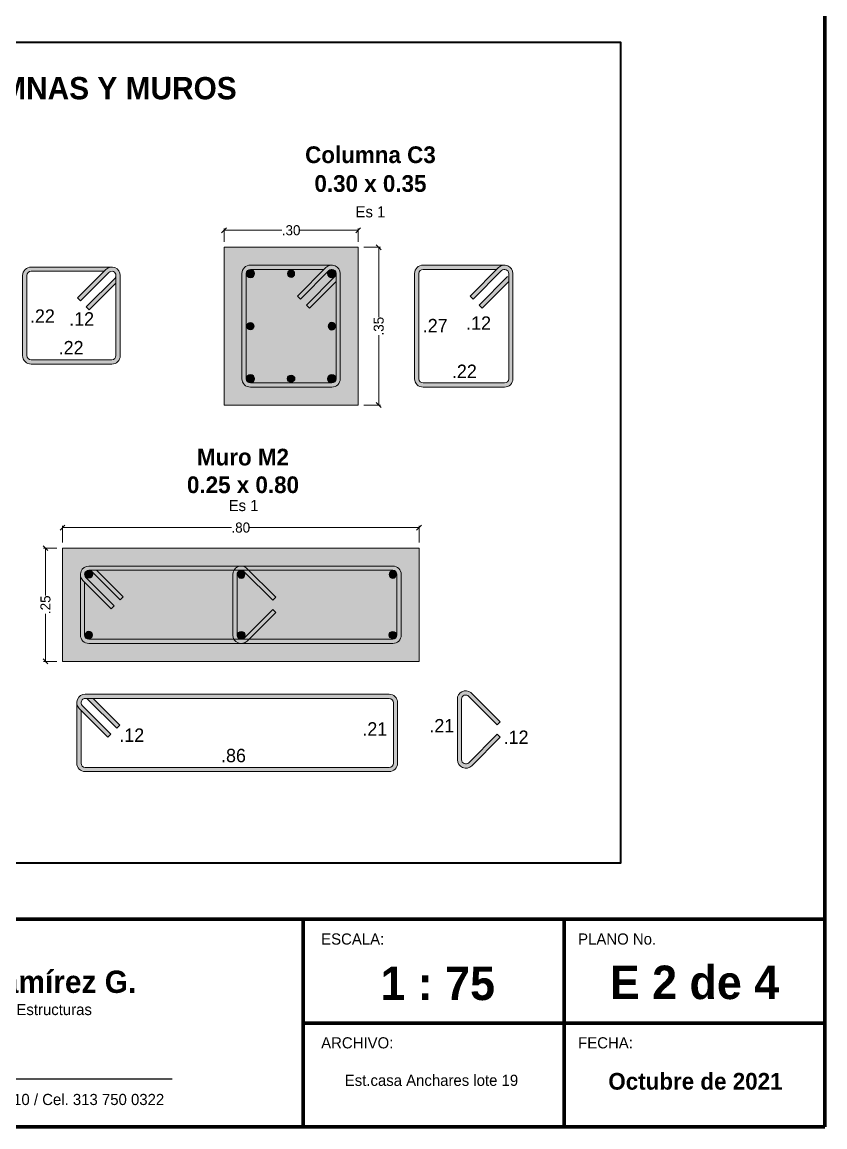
# Model space of a CAD drawing. Header units: metres. Extents: x 187 to 346, y 195 to 238.
# Drawn here: x 280.89 to 291.68, y 194.8 to 209.65 of the extents above; entities that cross this region are included whole.
import ezdxf
from ezdxf.enums import TextEntityAlignment as Align

# ---------------------------------------------------------------- set-up
doc = ezdxf.new("R2010")
doc.units = ezdxf.units.M
doc.layers.add('Achu-Sombra 1', color=253, linetype='Continuous', lineweight=13, true_color=0x9c9c9c)
doc.layers.add('Achu-Sombra 3', color=9, linetype='Continuous', lineweight=13, true_color=0xc9c9c9)
for name, color, linetype, lineweight in [('Cotas', 32, 'Continuous', 25), ('Secciones 3', 144, 'Continuous', 13), ('Tex-Cuadros', 24, 'Continuous', 35), ('Tex-Tex', 8, 'Continuous', 25), ('Varillas 1', 126, 'Continuous', 20), ('Varillas 4', 233, 'Continuous', 9), ('Varillas Corte', 152, 'Continuous', 25), ('¡Margen', 152, 'Continuous', 80), ('¡Margen-Tex', 7, 'Continuous', 25)]:
    doc.layers.add(name, color=color, linetype=linetype, lineweight=lineweight)
doc.styles.add('Century Gothic', font='GOTHIC.TTF')
doc.styles.add('Century Gothic Gordas', font='GOTHICB.TTF')
doc.styles.add('Cotas', font='GOTHIC.TTF')
doc.dimstyles.new('NINGUNA', dxfattribs={"dimtxt": 0.1125, "dimasz": 0.065, "dimexe": 0.025, "dimexo": 0.075, "dimgap": 0.005, "dimtad": 0, "dimtoh": 1, "dimzin": 4, "dimdsep": 46, "dimtxsty": 'Cotas', "dimblk": 'OBLIQUE', "dimcen": 0, "dimse1": 1, "dimse2": 1, "dimclrd": 256, "dimclre": 256, "dimclrt": 256, "dimadec": 1, "dimazin": 0, "dimtfac": 1.333333333333333, "dimtix": 1, "dimtofl": 0, "dimtmove": 2, "dimatfit": 0, "dimfxl": 1, "dimtolj": 1, "dimtzin": 0, "dimlwd": 9, "dimlwe": 9, "dimarcsym": 0})

# ---------------------------------------------------------------- blocks, each defined once
blk = doc.blocks.new('_Oblique')
at = {"color": 0, "linetype": 'ByBlock', "lineweight": -2}
blk.add_line((-0.5, -0.5), (0.5, 0.5), dxfattribs=at)
blk = doc.blocks.new('*D312')
at = {"layer": 'Cotas', "lineweight": 9, "transparency": 16777216}
for p, q in [((283.6086118808769, 206.6944841852048), (283.6086118808769, 206.8730812670524)), ((283.6086118808769, 206.8480812670524), (284.3861838291289, 206.8480812670524)), ((285.4109005768371, 206.8480812670524), (284.6333286285851, 206.8480812670524)), ((285.4109005768371, 206.6944841852048), (285.4109005768371, 206.8730812670524))]:
    blk.add_line(p, q, dxfattribs=at)
at = {"layer": 'Defpoints', "color": 0, "transparency": 16777216}
for p in [(285.4109005768371, 206.8480812670524), (283.6086118808769, 206.6194841852049), (285.4109005768371, 206.6194841852049)]:
    blk.add_point(p, dxfattribs=at)
at = {"layer": 'Cotas', "lineweight": 9, "transparency": 16777216, "xscale": 0.065, "yscale": 0.065, "zscale": 0.065, "rotation": 180}
blk.add_blockref('_Oblique', (283.6086118808769, 206.8480812670524), dxfattribs=at)
at = {"layer": 'Cotas', "lineweight": 9, "transparency": 16777216, "xscale": 0.065, "yscale": 0.065, "zscale": 0.065}
blk.add_blockref('_Oblique', (285.4109005768371, 206.8480812670524), dxfattribs=at)
at = {"layer": 'Cotas', "transparency": 16777216, "insert": (284.509756228857, 206.8480812670524), "char_height": 0.135, "attachment_point": 5, "style": 'Cotas'}
blk.add_mtext('\\A1;.30', dxfattribs=at)
blk = doc.blocks.new('vARILLA CORTE')
blk.add_hatch(color=256).paths.add_polyline_path([(-0.007937499999997, 0, 1), (0.007937499999997, 0, 1)])
blk.add_circle((0, 0), 0.0079375)
blk = doc.blocks.new('*D313')
at = {"layer": 'Cotas', "lineweight": 9, "transparency": 16777216}
for p, q in [((285.4859005768373, 206.619484185205), (285.7124599616398, 206.619484185205)), ((285.6874599616398, 206.619484185205), (285.6874599616398, 205.6820857991206)), ((285.6874599616398, 204.4997451968566), (285.6874599616398, 205.4371435829411)), ((285.4859005768373, 204.4997451968566), (285.7124599616398, 204.4997451968566))]:
    blk.add_line(p, q, dxfattribs=at)
at = {"layer": 'Defpoints', "color": 0, "transparency": 16777216}
for p in [(285.4109005768373, 206.619484185205), (285.4109005768373, 204.4997451968566), (285.6874599616398, 204.4997451968566)]:
    blk.add_point(p, dxfattribs=at)
at = {"layer": 'Cotas', "lineweight": 9, "transparency": 16777216, "xscale": 0.065, "yscale": 0.065, "zscale": 0.065}
for p, rotation in [((285.6874599616398, 206.619484185205), 90), ((285.6874599616398, 204.4997451968566), 270)]:
    blk.add_blockref('_Oblique', p, dxfattribs=dict(at, rotation=rotation))
at = {"layer": 'Cotas', "transparency": 16777216, "insert": (285.6874599616398, 205.5596146910307), "char_height": 0.135, "attachment_point": 5, "rotation": 90, "style": 'Cotas'}
blk.add_mtext('\\A1;.35', dxfattribs=at)
blk = doc.blocks.new('hierro 6')
at = {"const_width": 0.0087499999999926}
blk.add_lwpolyline([(0, 0.0043749999999818, 1), (0, -0.0043749999999747, 1)], format="xyb", close=True, dxfattribs=at)
blk.add_circle((0, 0), 0.0087500000000006)
blk = doc.blocks.new('*D325')
at = {"layer": 'Cotas', "lineweight": 9, "transparency": 16777216}
for p, q in [((281.4378446490738, 202.6507147327018), (281.4378446490738, 202.8772741175038)), ((281.4378446490738, 202.8522741175037), (283.7099118453837, 202.8522741175037)), ((286.2291238411497, 202.8522741175037), (283.9570566448399, 202.8522741175037)), ((286.2291238411497, 202.6507147327018), (286.2291238411497, 202.8772741175038))]:
    blk.add_line(p, q, dxfattribs=at)
at = {"layer": 'Defpoints', "color": 0, "transparency": 16777216}
for p in [(286.2291238411497, 202.8522741175037), (281.4378446490738, 202.5757147327019), (286.2291238411497, 202.5757147327019)]:
    blk.add_point(p, dxfattribs=at)
at = {"layer": 'Cotas', "lineweight": 9, "transparency": 16777216, "xscale": 0.065, "yscale": 0.065, "zscale": 0.065, "rotation": 180}
blk.add_blockref('_Oblique', (281.4378446490738, 202.8522741175037), dxfattribs=at)
at = {"layer": 'Cotas', "lineweight": 9, "transparency": 16777216, "xscale": 0.065, "yscale": 0.065, "zscale": 0.065}
blk.add_blockref('_Oblique', (286.2291238411497, 202.8522741175037), dxfattribs=at)
at = {"layer": 'Cotas', "transparency": 16777216, "insert": (283.8334842451118, 202.8522741175037), "char_height": 0.135, "attachment_point": 5, "style": 'Cotas'}
blk.add_mtext('\\A1;.80', dxfattribs=at)
blk = doc.blocks.new('*D326')
at = {"layer": 'Cotas', "lineweight": 9, "transparency": 16777216}
for p, q in [((281.3628446490739, 202.5757147327019), (281.1842475672271, 202.5757147327019)), ((281.2092475672271, 202.5757147327019), (281.2092475672271, 201.9377004821704)), ((281.2092475672271, 201.0547440154593), (281.2092475672271, 201.6927582659909)), ((281.3628446490739, 201.0547440154593), (281.1842475672271, 201.0547440154593))]:
    blk.add_line(p, q, dxfattribs=at)
at = {"layer": 'Defpoints', "color": 0, "transparency": 16777216}
for p in [(281.2092475672271, 202.5757147327019), (281.4378446490739, 202.5757147327019), (281.4378446490739, 201.0547440154593)]:
    blk.add_point(p, dxfattribs=at)
at = {"layer": 'Cotas', "lineweight": 9, "transparency": 16777216, "xscale": 0.065, "yscale": 0.065, "zscale": 0.065}
for p, rotation in [((281.2092475672271, 202.5757147327019), 90), ((281.2092475672271, 201.0547440154593), 270)]:
    blk.add_blockref('_Oblique', p, dxfattribs=dict(at, rotation=rotation))
at = {"layer": 'Cotas', "transparency": 16777216, "insert": (281.2092475672271, 201.8152293740805), "char_height": 0.135, "attachment_point": 5, "rotation": 90, "style": 'Cotas'}
blk.add_mtext('\\A1;.25', dxfattribs=at)

msp = doc.modelspace()

# ---------------------------------------------------------------- hatches: boundary and pattern name
at = {"layer": 'Achu-Sombra 1', "linetype": 'Continuous', "lineweight": 5}
h = msp.add_hatch(color=256, dxfattribs=at)
h.dxf.hatch_style = 1
h.paths.add_polyline_path([(282.2132306297531, 206.2406535730631, 0.66817863791923), (282.0189864596992, 206.3211121427114), (281.6371487978586, 205.9392744808709), (281.6775599504033, 205.898863328326), (282.059397612244, 206.2807009901665, -0.6681786379191744), (282.1560806297532, 206.240653573063), (282.1560806297533, 205.1633399667619, -0.4142135623731422), (282.0994450293476, 205.1067043663562), (281.0159620624932, 205.1067043663562, -0.4142135623730951), (280.9593264620876, 205.1633399667618), (280.9593264620876, 206.2406535730632, -0.414213562373095), (281.0159620624934, 206.297289173469), (281.9951634904569, 206.297289173469), (282.0189864596992, 206.3211121427114, -0.1989123673796083), (282.0994450293474, 206.3544391734688), (281.0159620624931, 206.3544391734688, 0.4142135623731253), (280.9021764620874, 206.2406535730632), (280.9021764620875, 205.1633399667619, 0.41421356237308), (281.0159620624933, 205.0495543663561), (282.0994450293474, 205.0495543663561, 0.4142135623730951), (282.2132306297531, 205.1633399667618)])
h.paths.add_polyline_path([(282.1560806297532, 206.1363720341724), (282.1560806297532, 206.2406535730632, -0.1989123673795926), (282.139492446451, 206.2006061559598), (281.7576547846103, 205.8187684941191), (281.798065937155, 205.7783573415743)], flags=17)
h = msp.add_hatch(color=256, dxfattribs=at)
h.dxf.hatch_style = 1
h.paths.add_polyline_path([(285.0571149764314, 206.3794841852048), (283.9623974812824, 206.3794841852049, 0.4142135623731223), (283.8486118808768, 206.2656985847992), (283.8486118808768, 204.8535307972624, 0.4142135623730833), (283.9623974812827, 204.7397451968566), (285.0571149764314, 204.7397451968566, 0.4142135623730951), (285.1709005768371, 204.8535307972623), (285.1709005768371, 206.2656985847991, 0.6681786379192315), (284.9766564067831, 206.3461571544474), (284.5948187449425, 205.9643194926069), (284.6352298974873, 205.923908340062), (285.017067559328, 206.3057460019026, -0.6681786379191881), (285.1137505768371, 206.2656985847991), (285.1137505768373, 204.8535307972624, -0.4142135623731308), (285.0571149764316, 204.7968951968567), (283.9623974812825, 204.7968951968567, -0.4142135623730951), (283.9057618808769, 204.8535307972623), (283.9057618808769, 206.2656985847993, -0.4142135623730951), (283.9623974812827, 206.3223341852051), (284.9528334375408, 206.3223341852051), (284.9766564067831, 206.3461571544474, -0.1989123673796234)])
h = msp.add_hatch(color=256, dxfattribs=at)
h.dxf.hatch_style = 1
h.paths.add_polyline_path([(287.3774130020779, 206.3794841852048), (286.282695506929, 206.3794841852049, 0.4142135623731223), (286.1689099065234, 206.2656985847992), (286.1689099065234, 204.8535307972624, 0.4142135623730833), (286.2826955069293, 204.7397451968566), (287.3774130020779, 204.7397451968566, 0.4142135623730951), (287.4911986024837, 204.8535307972623), (287.4911986024837, 206.2656985847991, 0.6681786379192315), (287.2969544324297, 206.3461571544474), (286.9151167705891, 205.9643194926069), (286.9555279231339, 205.923908340062), (287.3373655849746, 206.3057460019026, -0.6681786379191881), (287.4340486024837, 206.2656985847991), (287.4340486024839, 204.8535307972624, -0.4142135623731308), (287.3774130020781, 204.7968951968567), (286.2826955069291, 204.7968951968567, -0.4142135623730951), (286.2260599065235, 204.8535307972623), (286.2260599065235, 206.2656985847993, -0.4142135623730951), (286.2826955069293, 206.3223341852051), (287.2731314631874, 206.3223341852051), (287.2969544324297, 206.3461571544474, -0.1989123673796234)])
h = msp.add_hatch(color=256, dxfattribs=at)
h.dxf.hatch_style = 1
h.paths.add_polyline_path([(285.1137505768371, 206.1614170459086), (285.1137505768371, 206.2422393509983), (284.7153247316942, 205.8438135058551), (284.755735884239, 205.8034023533104)])
h = msp.add_hatch(color=256, dxfattribs=at)
h.dxf.hatch_style = 1
h.paths.add_polyline_path([(287.4340486024837, 206.1614170459086), (287.4340486024837, 206.2422393509983), (287.0356227573408, 205.8438135058551), (287.0760339098855, 205.8034023533104)])
h = msp.add_hatch(color=256, dxfattribs=at)
h.dxf.hatch_style = 1
h.paths.add_polyline_path([(281.7916302494796, 202.3357147327018, 0.6681786379192312), (281.7111716798313, 202.1414705626479), (282.0930093416718, 201.7596329008072), (282.1334204942167, 201.800044053352), (281.7515828323761, 202.1818817151927, -0.6681786379192158), (281.7916302494796, 202.2785647327018), (285.8753382407439, 202.278564732702, -0.4142135623731089), (285.9319738411496, 202.2219291322963), (285.9319738411496, 201.4085296158649, -0.4142135623730951), (285.8753382407439, 201.3518940154593), (281.7916302494794, 201.3518940154593, -0.414213562373095), (281.7349946490736, 201.408529615865), (281.7349946490736, 202.1176475934055), (281.7111716798313, 202.1414705626479, -0.198912367379609), (281.6778446490738, 202.2219291322961), (281.6778446490738, 201.4085296158648, 0.4142135623731203), (281.7916302494794, 201.2947440154591), (285.8753382407439, 201.2947440154592, 0.4142135623730906), (285.9891238411496, 201.408529615865), (285.9891238411496, 202.2219291322961, 0.4142135623730951), (285.875338240744, 202.3357147327018)])
h = msp.add_hatch(color=256, dxfattribs=at)
h.dxf.hatch_style = 1
h.paths.add_polyline_path([(281.8959117883702, 202.2785647327018), (281.7916302494794, 202.2785647327018, -0.1989123673795625), (281.8316776665829, 202.2619765493996), (282.2135153284236, 201.8801388875589), (282.2539264809683, 201.9205500401036)])
h = msp.add_hatch(color=256, dxfattribs=at)
h.dxf.hatch_style = 1
edge = h.paths.add_edge_path()
edge.add_line((284.2627855324179, 201.8776107071122), (284.3030811099779, 201.9181367773072))
edge.add_line((284.3030811099779, 201.9181367773072), (283.9068109497276, 202.3121531450485))
edge.add_arc((283.8392753003599, 202.2226022927569), 0.1121624673483598, 412.9778711489723, 540.3438715801278)
edge.add_line((283.7271148530682, 202.2219291322962), (283.7271148530681, 201.4085296158649))
edge.add_arc((283.8409004534739, 201.4085296158651), 0.1137856004057198, 180.000000000093, 314.9999999999848)
edge.add_line((283.9213590231221, 201.3280710462168), (284.3031966849628, 201.7099087080574))
edge.add_line((284.3031966849628, 201.7099087080574), (284.2627855324179, 201.7503198606021))
edge.add_line((284.2627855324179, 201.7503198606021), (283.8809478705772, 201.3684821987616))
edge.add_arc((283.8409004534738, 201.408529615865), 0.0566356004056936, 180.0000000001222, 314.9999999999898, ccw=False)
edge.add_line((283.7842648530681, 201.4085296158649), (283.7842648530681, 202.2219291322962))
edge.add_arc((283.8396920632525, 202.2224296639144), 0.0554294701465545, 41.901528128982875, 180.5173915413791, ccw=False)
edge.add_line((283.8809478705772, 202.2594483689527), (284.2627855324179, 201.8776107071122))
h = msp.add_hatch(color=256, dxfattribs=at)
h.dxf.hatch_style = 1
h.paths.add_polyline_path([(281.7436404538238, 200.6131550099602, 0.6681786379192312), (281.6631818841756, 200.4189108399062), (282.045019546016, 200.0370731780656), (282.0854306985609, 200.0774843306104), (281.7035930367204, 200.4593219924511, -0.6681786379192158), (281.7436404538239, 200.5560050099602), (285.8273484450881, 200.5560050099604, -0.4142135623731089), (285.8839840454938, 200.4993694095547), (285.8839840454938, 199.6859698931233, -0.4142135623730951), (285.8273484450882, 199.6293342927176), (281.7436404538237, 199.6293342927176, -0.414213562373095), (281.6870048534179, 199.6859698931234), (281.6870048534179, 200.3950878706639), (281.6631818841756, 200.4189108399062, -0.198912367379609), (281.6298548534181, 200.4993694095545), (281.6298548534181, 199.6859698931231, 0.4142135623731203), (281.7436404538237, 199.5721842927175), (285.8273484450881, 199.5721842927175, 0.4142135623730906), (285.941134045494, 199.6859698931234), (285.941134045494, 200.4993694095545, 0.4142135623730951), (285.8273484450882, 200.6131550099602)])
h = msp.add_hatch(color=256, dxfattribs=at)
h.dxf.hatch_style = 1
edge = h.paths.add_edge_path()
edge.add_line((287.2794413910472, 200.202017345668), (287.3197369686072, 200.2425434158631))
edge.add_line((287.3197369686072, 200.2425434158631), (286.9234668083569, 200.6365597836043))
edge.add_arc((286.8559311589891, 200.5470089313127), 0.1121624673483598, 412.9778711489723, 540.3438715801278)
edge.add_line((286.7437707116975, 200.5463357708521), (286.7437707116975, 199.7329362544207))
edge.add_arc((286.8575563121031, 199.7329362544209), 0.1137856004057198, 180.000000000093, 314.9999999999848)
edge.add_line((286.9380148817514, 199.6524776847726), (287.3198525435921, 200.0343153466133))
edge.add_line((287.3198525435921, 200.0343153466133), (287.2794413910473, 200.074726499158))
edge.add_line((287.2794413910472, 200.074726499158), (286.8976037292065, 199.6928888373174))
edge.add_arc((286.8575563121031, 199.7329362544208), 0.0566356004056936, 180.0000000001222, 314.9999999999898, ccw=False)
edge.add_line((286.8009207116974, 199.7329362544207), (286.8009207116974, 200.5463357708521))
edge.add_arc((286.8563479218818, 200.5468363024703), 0.0554294701465545, 41.901528128982875, 180.5173915413791, ccw=False)
edge.add_line((286.8976037292065, 200.5838550075086), (287.2794413910472, 200.202017345668))
h = msp.add_hatch(color=256, dxfattribs=at)
h.dxf.hatch_style = 1
h.paths.add_polyline_path([(281.8479219927144, 200.5560050099602), (281.7436404538238, 200.5560050099602, -0.1989123673795625), (281.7836878709271, 200.539416826658), (282.1655255327678, 200.1575791648173), (282.2059366853125, 200.197990317362)])

# ---------------------------------------------------------------- linework, layer by layer
at = {"layer": 'Achu-Sombra 3'}
for points in [[(285.4109005768371, 206.6194841852049), (285.4109005768371, 204.4997451968565), (283.6086118808769, 206.6194841852049), (283.6086118808769, 204.4997451968565)], [(281.4378446490738, 202.5757147327019), (286.2291238411497, 202.5757147327019), (281.4378446490738, 201.0547440154592), (286.2291238411497, 201.0547440154592)]]:
    msp.add_solid(points, dxfattribs=at)
at = {"layer": 'Secciones 3'}
for points in [[(283.6086118808769, 206.6194841852049), (283.6086118808769, 204.4997451968565), (285.4109005768371, 204.4997451968565), (285.4109005768371, 206.6194841852049)], [(281.4378446490738, 201.0547440154592), (286.2291238411497, 201.0547440154592), (286.2291238411497, 202.5757147327019), (281.4378446490738, 202.5757147327019)]]:
    msp.add_lwpolyline(points, close=True, dxfattribs=at)
at = {"layer": 'Tex-Cuadros'}
msp.add_lwpolyline([(271.1771711927748, 209.3783755229029), (288.9355394463286, 209.3783755229027), (288.9355394463286, 198.3434090938669), (271.1771711927748, 198.343409093867)], close=True, dxfattribs=at)
at = {"layer": 'Varillas 1'}
for p, q in [((282.1394924464508, 206.2006061559599), (281.7576547846103, 205.8187684941191)), ((282.1560806297532, 206.1363720341724), (281.798065937155, 205.7783573415743)), ((285.0971623935347, 206.225651167696), (284.7153247316942, 205.8438135058551)), ((285.1137505768371, 206.1614170459086), (284.755735884239, 205.8034023533104)), ((287.4174604191813, 206.225651167696), (287.0356227573408, 205.8438135058551)), ((287.4340486024837, 206.1614170459086), (287.0760339098855, 205.8034023533104)), ((281.8316776665828, 202.2619765493995), (282.2135153284236, 201.8801388875589)), ((281.8959117883702, 202.2785647327018), (282.2539264809683, 201.9205500401036)), ((281.783687870927, 200.5394168266578), (282.1655255327678, 200.1575791648173)), ((281.8479219927144, 200.5560050099602), (282.2059366853125, 200.197990317362))]:
    msp.add_line(p, q, dxfattribs=at)
for points in [[(281.9951634904568, 206.297289173469), (281.0159620624932, 206.297289173469, 0.4142135623728746), (280.9593264620876, 206.2406535730632), (280.9593264620876, 205.1633399667618, 0.4142135623728748), (281.0159620624932, 205.1067043663562), (282.0994450293475, 205.1067043663562, 0.4142135623728748), (282.1560806297533, 205.1633399667618), (282.1560806297532, 206.2406535730632, 0.6681786379184026), (282.059397612244, 206.2807009901665), (281.6775599504033, 205.898863328326), (281.6371487978586, 205.9392744808709), (282.0189864596993, 206.3211121427114, -0.6681786379186614), (282.2132306297531, 206.2406535730632), (282.2132306297531, 205.1633399667618, -0.414213562372766), (282.0994450293475, 205.0495543663561), (281.0159620624933, 205.0495543663561, -0.414213562372766), (280.9021764620875, 205.1633399667618), (280.9021764620874, 206.2406535730634, -0.4142135623727657), (281.0159620624932, 206.3544391734688), (282.0994450293474, 206.3544391734688)], [(284.9528334375407, 206.3223341852051), (283.9623974812825, 206.3223341852051, 0.4142135623728746), (283.9057618808769, 206.2656985847992), (283.9057618808769, 204.8535307972623, 0.4142135623728748), (283.9623974812825, 204.7968951968567), (285.0571149764315, 204.7968951968567, 0.4142135623728748), (285.1137505768373, 204.8535307972623), (285.1137505768371, 206.2656985847992, 0.6681786379184026), (285.017067559328, 206.3057460019026), (284.6352298974873, 205.923908340062), (284.5948187449425, 205.9643194926069), (284.9766564067832, 206.3461571544475, -0.6681786379186614), (285.1709005768371, 206.2656985847992), (285.1709005768371, 204.8535307972623, -0.414213562372766), (285.0571149764315, 204.7397451968566), (283.9623974812827, 204.7397451968566, -0.414213562372766), (283.8486118808768, 204.8535307972623), (283.8486118808768, 206.2656985847995, -0.4142135623727657), (283.9623974812825, 206.3794841852049), (285.0571149764314, 206.3794841852048)], [(287.2731314631873, 206.3223341852051), (286.2826955069291, 206.3223341852051, 0.4142135623728746), (286.2260599065235, 206.2656985847992), (286.2260599065235, 204.8535307972623, 0.4142135623728748), (286.2826955069291, 204.7968951968567), (287.3774130020781, 204.7968951968567, 0.4142135623728748), (287.4340486024839, 204.8535307972623), (287.4340486024837, 206.2656985847992, 0.6681786379184026), (287.3373655849746, 206.3057460019026), (286.9555279231339, 205.923908340062), (286.9151167705891, 205.9643194926069), (287.2969544324298, 206.3461571544475, -0.6681786379186614), (287.4911986024837, 206.2656985847992), (287.4911986024837, 204.8535307972623, -0.414213562372766), (287.3774130020781, 204.7397451968566), (286.2826955069293, 204.7397451968566, -0.414213562372766), (286.1689099065234, 204.8535307972623), (286.1689099065234, 206.2656985847995, -0.4142135623727657), (286.2826955069291, 206.3794841852049), (287.3774130020779, 206.3794841852048)], [(281.7349946490736, 202.1176475934054), (281.7349946490736, 201.4085296158649, 0.4142135623728746), (281.7916302494794, 201.3518940154593), (285.875338240744, 201.3518940154593, 0.4142135623728748), (285.9319738411496, 201.4085296158649), (285.9319738411496, 202.2219291322961, 0.4142135623728748), (285.875338240744, 202.278564732702), (281.7916302494794, 202.2785647327018, 0.6681786379184026), (281.7515828323761, 202.1818817151927), (282.1334204942167, 201.800044053352), (282.0930093416718, 201.7596329008072), (281.7111716798312, 202.1414705626479, -0.6681786379186614), (281.7916302494794, 202.3357147327018), (285.875338240744, 202.3357147327018, -0.414213562372766), (285.9891238411496, 202.2219291322961), (285.9891238411496, 201.408529615865, -0.414213562372766), (285.875338240744, 201.2947440154592), (281.7916302494792, 201.2947440154591, -0.4142135623727657), (281.6778446490738, 201.4085296158649), (281.6778446490738, 202.2219291322961)], [(281.6870048534179, 200.3950878706638), (281.6870048534179, 199.6859698931233, 0.4142135623728746), (281.7436404538238, 199.6293342927176), (285.8273484450883, 199.6293342927176, 0.4142135623728748), (285.8839840454938, 199.6859698931233), (285.8839840454938, 200.4993694095546, 0.4142135623728748), (285.8273484450883, 200.5560050099604), (281.7436404538238, 200.5560050099602, 0.6681786379184026), (281.7035930367204, 200.4593219924511), (282.0854306985609, 200.0774843306104), (282.045019546016, 200.0370731780656), (281.6631818841755, 200.4189108399063, -0.6681786379186614), (281.7436404538238, 200.6131550099602), (285.8273484450883, 200.6131550099602, -0.414213562372766), (285.941134045494, 200.4993694095546), (285.941134045494, 199.6859698931234, -0.414213562372766), (285.8273484450883, 199.5721842927175), (281.7436404538234, 199.5721842927175, -0.4142135623727657), (281.6298548534181, 199.6859698931233), (281.6298548534181, 200.4993694095544)]]:
    msp.add_lwpolyline(points, format="xyb", dxfattribs=at)
for points in [[(284.2627855324179, 201.8776107071122), (284.3030811099779, 201.9181367773072), (283.9068109497276, 202.3121531450485, 0.6210294829605624), (283.7271148530682, 202.2219291322962), (283.7271148530681, 201.4085296158649, 0.6681786379186136), (283.9213590231221, 201.3280710462168), (284.3031966849628, 201.7099087080574), (284.2627855324179, 201.7503198606021), (283.8809478705772, 201.3684821987616, -0.6681786379184438), (283.7842648530681, 201.4085296158649), (283.7842648530681, 202.2219291322962, -0.6912448178416288), (283.8809478705772, 202.2594483689527)], [(287.2794413910472, 200.202017345668), (287.3197369686072, 200.2425434158631), (286.9234668083569, 200.6365597836043, 0.6210294829605624), (286.7437707116975, 200.5463357708521), (286.7437707116975, 199.7329362544207, 0.6681786379186136), (286.9380148817514, 199.6524776847726), (287.3198525435921, 200.0343153466133), (287.2794413910472, 200.074726499158), (286.8976037292065, 199.6928888373174, -0.6681786379184438), (286.8009207116974, 199.7329362544207), (286.8009207116974, 200.5463357708521, -0.6912448178416288), (286.8976037292065, 200.5838550075086)]]:
    msp.add_lwpolyline(points, format="xyb", close=True, dxfattribs=at)
at = {"layer": 'Varillas 4'}
for p, q in [((281.7576547846103, 205.8187684941191), (281.798065937155, 205.7783573415743)), ((284.7153247316942, 205.8438135058551), (284.755735884239, 205.8034023533104)), ((287.0356227573408, 205.8438135058551), (287.0760339098855, 205.8034023533104)), ((282.2135153284236, 201.8801388875589), (282.2539264809683, 201.9205500401036)), ((282.1655255327678, 200.1575791648173), (282.2059366853125, 200.197990317362))]:
    msp.add_line(p, q, dxfattribs=at)
for centre, start, end in [((285.0571149764315, 206.2656985847992), 315.0000000000322, 1.726151e-10), ((282.0994450293475, 206.2406535730632), 315.0000000000322, 1.726151e-10), ((281.7916302494794, 202.2219291322961), 45.00000000003224, 90.00000000017099), ((281.7436404538238, 200.4993694095546), 45.00000000003224, 90.00000000017099)]:
    msp.add_arc(centre, 0.0566356004056574, start, end, dxfattribs=at)
at = {"layer": '¡Margen'}
for p, q in [((291.6830808913398, 197.5880670185008), (241.4330808909871, 197.5880670185008)), ((284.6732519238287, 194.7977868225872), (284.6732519238287, 197.5880670185008)), ((284.6732519238287, 194.7977868225872), (284.6732519238287, 197.5880670185008)), ((288.1781664074079, 194.7977868225872), (288.1781664074079, 197.5880670185008)), ((284.6732519238287, 196.192926920544), (291.6830808909871, 196.192926920544)), ((291.6830808913398, 194.7977868225872), (241.4330808909871, 194.7977868225872))]:
    msp.add_line(p, q, dxfattribs=at)
at = {"layer": '¡Margen', "flags": 128}
msp.add_lwpolyline([(291.6830808913398, 194.7977868225872), (291.6830808913398, 230.9122445801691), (241.4330808913398, 230.9122445801691), (241.4330808913398, 194.7977868225872)], close=True, dxfattribs=at)
at = {"layer": '¡Margen-Tex'}
msp.add_line((277.3797160820151, 195.4425839191708), (282.9110002274061, 195.4425839191708), dxfattribs=at)

# ---------------------------------------------------------------- block references
at = {"layer": 'Varillas 1', "xscale": -6.531428571421456, "yscale": 6.531428571421456, "zscale": 6.531428571421456}
for p in [(283.9623974812827, 206.2656985847993), (285.0571149764315, 206.2656985847992), (283.9623974812827, 204.8535307972624), (285.0571149764315, 204.8535307972623)]:
    msp.add_blockref('hierro 6', p, dxfattribs=at)
at = {"layer": 'Varillas Corte', "yscale": 6, "zscale": 6}
for p, xscale, rotation in [((284.509756228857, 206.2656985847992), -6, 90), ((283.9623974812826, 205.5596146910307), 6, 89.99999999999999), ((285.0571149764313, 205.5596146910307), -6, 270), ((284.509756228857, 204.8535307972622), 6, 89.99999999999999), ((281.7916302494794, 201.4085296158649), -6, 180), ((283.8409004534737, 201.4085296158653), 6, 180), ((285.875338240744, 201.4085296158649), 6, 180)]:
    msp.add_blockref('vARILLA CORTE', p, dxfattribs=dict(at, xscale=xscale, rotation=rotation))
for p, xscale in [((281.7916302494794, 202.2219291322961), 6), ((283.8409004534737, 202.2219291322964), -6), ((285.875338240744, 202.2219291322961), -6)]:
    msp.add_blockref('vARILLA CORTE', p, dxfattribs=dict(at, xscale=xscale))

# ---------------------------------------------------------------- texts
at = {"layer": 'Tex-Tex'}
for s, height, style, p in [('SECCIONES DE COLUMNAS Y MUROS', 0.3000015, 'Century Gothic Gordas', (280.0563553195517, 208.7580498535835)), ('Columna C3', 0.2249999999999808, 'Century Gothic Gordas', (285.5758873975674, 207.8637082606561)), ('0.30 x 0.35', 0.2249999999999808, 'Century Gothic Gordas', (285.5758873975674, 207.4768807741403)), ('Es 1', 0.15, 'Century Gothic', (285.5758873975674, 207.0964383163337)), ('Muro M2', 0.2249999999999808, 'Century Gothic Gordas', (283.862872175523, 203.799933442874)), ('0.25 x 0.80', 0.2249999999999808, 'Century Gothic Gordas', (283.862872175523, 203.4280579444813)), ('Es 1', 0.15, 'Century Gothic', (283.8708032687504, 203.1491048771786))]:
    msp.add_text(s, height=height, dxfattribs=dict(at, style=style)).set_placement(p, align=Align.MIDDLE_CENTER)
at = {"layer": 'Tex-Tex', "style": 'Century Gothic'}
for s, p in [('.22', (281.3346817745065, 205.6049645036607)), ('.12', (281.8618067220068, 205.566713195779)), ('.27', (286.6134421593962, 205.4771829821429)), ('.12', (287.1959842579045, 205.5103650997769)), ('.21', (285.8017715010007, 200.0564119145422)), ('.21', (286.7024965666145, 200.0996380117654)), ('.12', (282.5354724873047, 199.9725287178103)), ('.12', (287.7004444523063, 199.9447357403519)), ('.86', (283.9028049506145, 199.699149086808))]:
    msp.add_text(s, height=0.1800000000000034, dxfattribs=at).set_placement(p, align=Align.RIGHT)
for p in [(281.5533804668285, 205.1803557026465), (286.8378992341454, 204.8626721491167)]:
    msp.add_text('.22', height=0.1800000000000034, dxfattribs=at).set_placement(p, align=Align.CENTER)
at = {"layer": '¡Margen-Tex', "style": 'Century Gothic'}
for s, p in [('ESCALA:', (284.9136616467139, 197.2479601792206)), ('PLANO No.', (288.3669881248056, 197.2479601792206)), ('ARCHIVO:', (284.9136616467139, 195.8528200812639)), ('FECHA:', (288.3669881244529, 195.8528200812639)), ('Est.casa Anchares lote 19', (285.2307918691972, 195.3489507260032))]:
    msp.add_text(s, height=0.15, dxfattribs=at).set_placement(p)
at = {"layer": '¡Margen-Tex'}
for s, height, style, p in [('Angela María Ramírez G.', 0.3, 'Century Gothic Gordas', (280.0766417397634, 196.7485127780769)), ('1 : 75', 0.45, 'Century Gothic Gordas', (286.4803991791114, 196.7274793359417)), ('E 2 de 4', 0.45, 'Century Gothic Gordas', (289.93062364955, 196.7404913865883)), ('Ingeniera Civil, Magíster en Estructuras', 0.15, 'Century Gothic', (280.0766417394107, 196.3752751216151)), ('Octubre de 2021', 0.225, 'Century Gothic Gordas', (289.9430901204501, 195.4108516326431)), ('Mat. 252020-94678 Cnd - Tel. 3459510 / Cel. 313 750 0322 ', 0.15, 'Century Gothic', (280.1723820550194, 195.166494524542))]:
    msp.add_text(s, height=height, dxfattribs=dict(at, style=style)).set_placement(p, align=Align.MIDDLE_CENTER)

# ---------------------------------------------------------------- dimensions: what is measured, and where the dimension line sits
at = {"layer": 'Cotas'}
dim = msp.add_linear_dim(base=(285.4109005768371, 206.8480812670524), p1=(283.6086118808769, 206.6194841852049), p2=(285.4109005768371, 206.6194841852049), dimstyle='NINGUNA', override={"dimtxt": 0.135, "dimlfac": 0.1666666666666666, "dimse1": 0, "dimse2": 0}, dxfattribs=at)
dim.commit()
dim.dimension.update_dxf_attribs({"geometry": '*D312', "text_midpoint": (284.509756228857, 206.8480812670524)})
for base, p1, p2, angle, picture, middle in [((285.6874599616398, 204.4997451968566), (285.4109005768371, 206.6194841852049), (285.4109005768371, 204.4997451968565), 90, '*D313', (285.6874599616398, 205.5596146910307)), ((286.2291238411497, 202.8522741175037), (281.4378446490738, 202.5757147327019), (286.2291238411497, 202.5757147327019), 180, '*D325', (283.8334842451118, 202.8522741175037)), ((281.2092475672271, 202.5757147327019), (281.4378446490738, 201.0547440154592), (281.4378446490738, 202.5757147327019), 90, '*D326', (281.2092475672271, 201.8152293740805))]:
    dim = msp.add_linear_dim(base=base, p1=p1, p2=p2, angle=angle, dimstyle='NINGUNA', override={"dimtxt": 0.135, "dimlfac": 0.1666666666666666, "dimse1": 0, "dimse2": 0}, dxfattribs=at)
    dim.commit()
    dim.dimension.update_dxf_attribs({"geometry": picture, "text_midpoint": middle})

doc.saveas('drawing.dxf')
